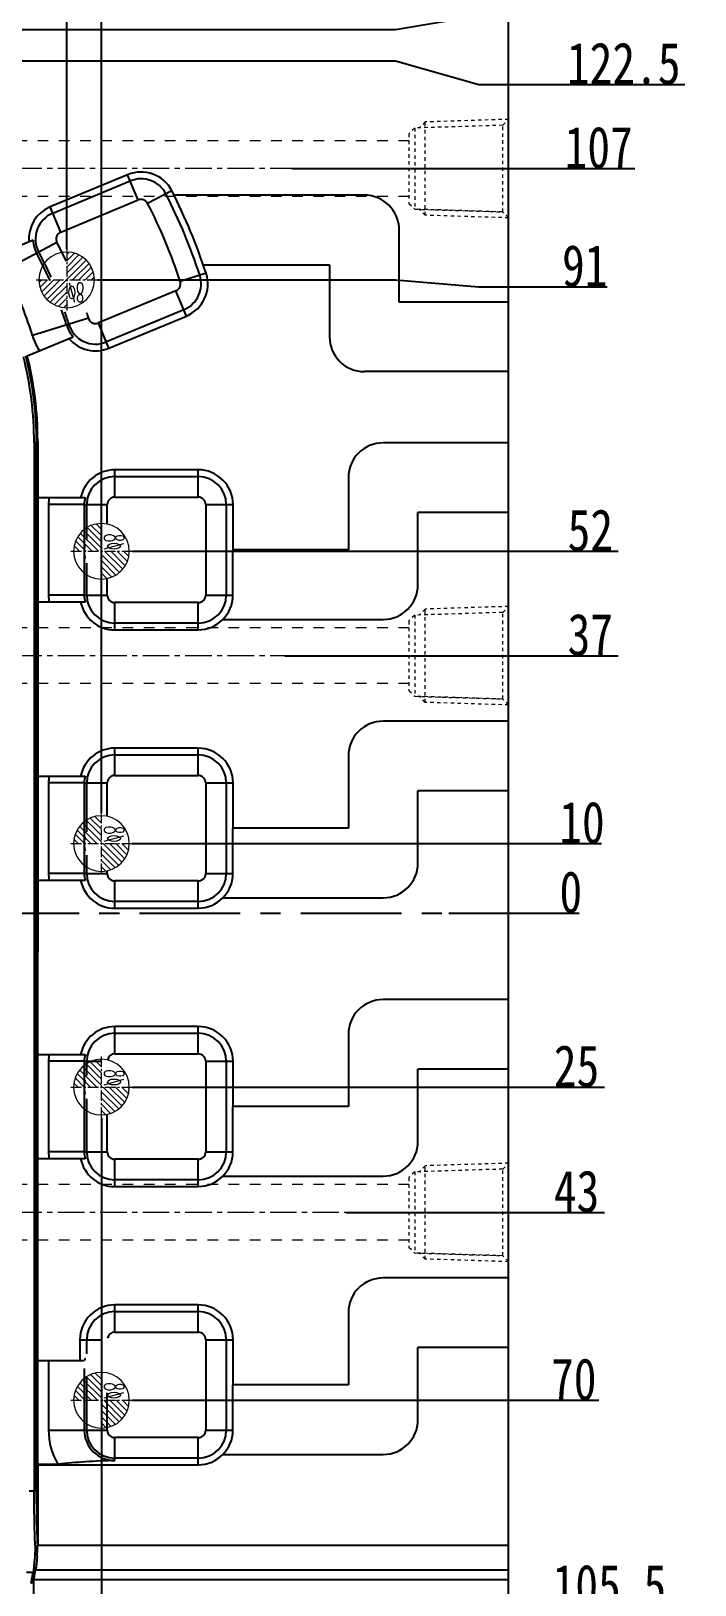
# Model space of a CAD drawing. Header units: millimetres. Extents: x 1572 to 4063, y -10865 to -3081.
# Drawn here: x 2782.1 to 2877.5, y -5954.5 to -5731.2 of the extents above; entities that cross this region are included whole.
import ezdxf
from ezdxf.enums import TextEntityAlignment as Align

# ---------------------------------------------------------------- set-up
doc = ezdxf.new("R2010")
doc.units = ezdxf.units.MM
doc.header["$LTSCALE"] = 16.335
doc.header["$PDMODE"] = 3
doc.header["$PDSIZE"] = 0.3125
doc.linetypes.add('CENTER', pattern=[0.6, 0.375, -0.075, 0.075, -0.075])
doc.linetypes.add('HIDDEN', pattern=[0.2, 0.1, -0.1])
doc.layers.get('0').update_dxf_attribs({"linetype": 'CONTINUOUS'})
doc.layers.get('Defpoints').update_dxf_attribs({"linetype": 'CONTINUOUS'})
doc.layers.add('cool', color=153, linetype='HIDDEN', lineweight=9)
doc.layers.add('epin', color=13, linetype='CONTINUOUS', lineweight=9)
doc.layers.add('DEFAULT_2', color=8, linetype='HIDDEN')
doc.styles.get("Standard").update_dxf_attribs({"font": 'txt', "width": 0.8})
doc.styles.add('TXT05', font='txt.shx', dxfattribs={"width": 0.5, "bigfont": 'gbcbig.shx'})
doc.dimstyles.new('ISO-25', dxfattribs={"dimtxt": 8, "dimasz": 6, "dimexe": 0, "dimexo": 0, "dimgap": 0, "dimtad": 1, "dimdsep": 46, "dimtxsty": 'Standard', "dimcen": 0, "dimclrd": 4, "dimclre": 4, "dimclrt": 6, "dimazin": 0, "dimtfac": 1, "dimtofl": 0, "dimtmove": 0, "dimatfit": 3, "dimfxl": 1, "dimarcsym": 0})

# ---------------------------------------------------------------- blocks, each defined once
blk = doc.blocks.new('cool_jt_f12')
at = {"layer": 'cool', "ltscale": 0.3}
for p, q in [((0, 7.0785), (0.856, 6.2225)), ((0, 7.0785), (12, 6.7035)), ((12, 6.7035), (12.856, 5.8475)), ((12, 6.7035), (12, -6.7035)), ((0.856, 6.2225), (0.856, -6.2225)), ((13.5, 5.827375), (0.856, 6.2225)), ((0.856, 6.2225), (13.5, 5.827375)), ((14.327375, 5), (13.5, 5.827375)), ((13.5, -5.827375), (13.5, 5.827375)), ((14.327375, -5), (14.327375, 5)), ((0.856, -6.2225), (0, -7.0785)), ((0.856, -6.2225), (13.5, -5.827375)), ((12, -6.7035), (12.856, -5.8475)), ((13.5, -5.827375), (14.327375, -5)), ((0, -7.0785), (12, -6.7035))]:
    blk.add_line(p, q, dxfattribs=at)
blk = doc.blocks.new('147')
at = {"layer": 'cool', "ltscale": 0.932966}
for p, q in [((229.57, -3849.57), (-211.77, -3849.57)), ((229.57, -3857.57), (-211.77, -3857.57))]:
    blk.add_line(p, q, dxfattribs=at)
at = {"layer": 'cool', "color": 1, "linetype": 'CENTER', "ltscale": 0.621977}
blk.add_line((243.9, -3853.57), (-226.1, -3853.57), dxfattribs=at)
at = {"layer": 'cool', "ltscale": 0.932966, "rotation": 179.9999999999999}
blk.add_blockref('cool_jt_f12', (243.9, -3853.57), dxfattribs=at)
blk = doc.blocks.new('*D190')
at = {"color": 4, "lineweight": -2, "transparency": 16777216}
blk.add_line((2842.1, -5857.99), (2860.84, -5857.99), dxfattribs=at)
at = {"layer": 'Defpoints', "color": 0, "transparency": 16777216}
for p in [(2615.71, -5857.99), (2842.1, -5857.99), (2858.44, -5857.99)]:
    blk.add_point(p, dxfattribs=at)
at = {"color": 6, "transparency": 16777216, "insert": (2859.64, -5854.99), "char_height": 6, "attachment_point": 5}
blk.add_mtext('0', dxfattribs=at)
blk = doc.blocks.new('*D191')
at = {"color": 4, "lineweight": -2, "transparency": 16777216}
blk.add_line((2820.71, -5697.99), (2868.84, -5697.99), dxfattribs=at)
at = {"layer": 'Defpoints', "color": 0, "transparency": 16777216}
for p in [(2820.71, -5697.99), (2858.44, -5697.99), (2615.71, -5857.99)]:
    blk.add_point(p, dxfattribs=at)
at = {"color": 6, "transparency": 16777216, "insert": (2863.64, -5694.99), "char_height": 6, "attachment_point": 5}
blk.add_mtext('160', dxfattribs=at)
blk = doc.blocks.new('*D193')
at = {"color": 4, "lineweight": -2, "transparency": 16777216}
blk.add_line((2820.71, -5694.36), (2820.71, -5650.11), dxfattribs=at)
at = {"layer": 'Defpoints', "color": 0, "transparency": 16777216}
for p in [(2820.71, -5662.11), (2820.71, -5694.36), (2615.71, -5857.99)]:
    blk.add_point(p, dxfattribs=at)
at = {"color": 6, "transparency": 16777216, "insert": (2817.71, -5656.11), "char_height": 6, "attachment_point": 5, "rotation": 90}
blk.add_mtext('205', dxfattribs=at)
blk = doc.blocks.new('*D194')
at = {"color": 4, "lineweight": -2, "transparency": 16777216}
for p, q in [((2642.11, -5964.99), (2832.46, -5964.99)), ((2832.46, -5964.99), (2844.46, -5966.99)), ((2844.46, -5966.99), (2866.86, -5966.99))]:
    blk.add_line(p, q, dxfattribs=at)
at = {"layer": 'Defpoints', "color": 0, "transparency": 16777216}
for p in [(2615.71, -5857.99), (2642.11, -5964.99), (2856.46, -5966.99)]:
    blk.add_point(p, dxfattribs=at)
at = {"color": 6, "transparency": 16777216, "insert": (2861.66, -5963.99), "char_height": 6, "attachment_point": 5}
blk.add_mtext('107', dxfattribs=at)
blk = doc.blocks.new('*D195')
at = {"color": 4, "lineweight": -2, "transparency": 16777216}
blk.add_line((2802.82, -5982.99), (2867.66, -5982.99), dxfattribs=at)
at = {"layer": 'Defpoints', "color": 0, "transparency": 16777216}
for p in [(2615.71, -5857.99), (2802.82, -5982.99), (2856.46, -5982.99)]:
    blk.add_point(p, dxfattribs=at)
at = {"color": 6, "transparency": 16777216, "insert": (2862.06, -5979.99), "char_height": 6, "attachment_point": 5}
blk.add_mtext('125', dxfattribs=at)
blk = doc.blocks.new('*D196')
at = {"color": 4, "lineweight": -2, "transparency": 16777216}
blk.add_line((2829.51, -6017.99), (2866.86, -6017.99), dxfattribs=at)
at = {"layer": 'Defpoints', "color": 0, "transparency": 16777216}
for p in [(2615.71, -5857.99), (2829.51, -6017.99), (2856.46, -6017.99)]:
    blk.add_point(p, dxfattribs=at)
at = {"color": 6, "transparency": 16777216, "insert": (2861.66, -6014.99), "char_height": 6, "attachment_point": 5}
blk.add_mtext('160', dxfattribs=at)
blk = doc.blocks.new('*D201')
at = {"color": 4, "lineweight": -2, "transparency": 16777216}
blk.add_line((2820.71, -6014.88), (2820.71, -6065.81), dxfattribs=at)
at = {"layer": 'Defpoints', "color": 0, "transparency": 16777216}
for p in [(2615.71, -5857.99), (2820.71, -6014.88), (2820.71, -6053.81)]:
    blk.add_point(p, dxfattribs=at)
at = {"color": 6, "transparency": 16777216, "insert": (2817.71, -6059.81), "char_height": 6, "attachment_point": 5, "rotation": 90}
blk.add_mtext('205', dxfattribs=at)
blk = doc.blocks.new('*D267')
at = {"color": 4, "lineweight": -2, "transparency": 16777216}
for p, q in [((2832.78, -5963.49), (2844.78, -5957.64)), ((2844.78, -5957.64), (2873.58, -5957.64)), ((2770.11, -5963.49), (2832.78, -5963.49))]:
    blk.add_line(p, q, dxfattribs=at)
at = {"layer": 'Defpoints', "color": 0, "transparency": 16777216}
for p in [(2615.71, -5857.99), (2856.78, -5957.64), (2770.11, -5963.49)]:
    blk.add_point(p, dxfattribs=at)
at = {"color": 6, "transparency": 16777216, "insert": (2865.18, -5954.64), "char_height": 6, "attachment_point": 5}
blk.add_mtext('105.5', dxfattribs=at)
blk = doc.blocks.new('*D268')
at = {"color": 4, "lineweight": -2, "transparency": 16777216}
blk.add_line((2842.1, -5857.99), (2860.84, -5857.99), dxfattribs=at)
at = {"layer": 'Defpoints', "color": 0, "transparency": 16777216}
for p in [(2615.71, -5857.99), (2842.1, -5857.99), (2858.44, -5857.99)]:
    blk.add_point(p, dxfattribs=at)
at = {"color": 6, "transparency": 16777216, "insert": (2859.64, -5854.99), "char_height": 6, "attachment_point": 5}
blk.add_mtext('0', dxfattribs=at)
blk = doc.blocks.new('*D269')
at = {"color": 4, "lineweight": -2, "transparency": 16777216}
blk.add_line((2796.61, -5847.99), (2864.04, -5847.99), dxfattribs=at)
at = {"layer": 'Defpoints', "color": 0, "transparency": 16777216}
for p in [(2796.61, -5847.99), (2858.44, -5847.99), (2615.71, -5857.99)]:
    blk.add_point(p, dxfattribs=at)
at = {"color": 6, "transparency": 16777216, "insert": (2861.24, -5844.99), "char_height": 6, "attachment_point": 5}
blk.add_mtext('10', dxfattribs=at)
blk = doc.blocks.new('*D270')
at = {"color": 4, "lineweight": -2, "transparency": 16777216}
blk.add_line((2818.56, -5820.99), (2866.44, -5820.99), dxfattribs=at)
at = {"layer": 'Defpoints', "color": 0, "transparency": 16777216}
for p in [(2818.56, -5820.99), (2858.44, -5820.99), (2615.71, -5857.99)]:
    blk.add_point(p, dxfattribs=at)
at = {"color": 6, "transparency": 16777216, "insert": (2862.44, -5817.99), "char_height": 6, "attachment_point": 5}
blk.add_mtext('37', dxfattribs=at)
blk = doc.blocks.new('*D271')
at = {"color": 4, "lineweight": -2, "transparency": 16777216}
blk.add_line((2796.61, -5805.99), (2866.44, -5805.99), dxfattribs=at)
at = {"layer": 'Defpoints', "color": 0, "transparency": 16777216}
for p in [(2796.61, -5805.99), (2858.44, -5805.99), (2615.71, -5857.99)]:
    blk.add_point(p, dxfattribs=at)
at = {"color": 6, "transparency": 16777216, "insert": (2862.44, -5802.99), "char_height": 6, "attachment_point": 5}
blk.add_mtext('52', dxfattribs=at)
blk = doc.blocks.new('*D272')
at = {"color": 4, "lineweight": -2, "transparency": 16777216}
for p, q in [((2791.61, -5766.99), (2834.44, -5766.99)), ((2834.44, -5766.99), (2846.44, -5767.99)), ((2846.44, -5767.99), (2864.84, -5767.99))]:
    blk.add_line(p, q, dxfattribs=at)
at = {"layer": 'Defpoints', "color": 0, "transparency": 16777216}
for p in [(2791.61, -5766.99), (2858.44, -5767.99), (2615.71, -5857.99)]:
    blk.add_point(p, dxfattribs=at)
at = {"color": 6, "transparency": 16777216, "insert": (2861.64, -5764.99), "char_height": 6, "attachment_point": 5}
blk.add_mtext('91', dxfattribs=at)
blk = doc.blocks.new('*D273')
at = {"color": 4, "lineweight": -2, "transparency": 16777216}
blk.add_line((2819.53, -5750.99), (2868.84, -5750.99), dxfattribs=at)
at = {"layer": 'Defpoints', "color": 0, "transparency": 16777216}
for p in [(2819.53, -5750.99), (2858.44, -5750.99), (2615.71, -5857.99)]:
    blk.add_point(p, dxfattribs=at)
at = {"color": 6, "transparency": 16777216, "insert": (2863.64, -5747.99), "char_height": 6, "attachment_point": 5}
blk.add_mtext('107', dxfattribs=at)
blk = doc.blocks.new('*D274')
at = {"color": 4, "lineweight": -2, "transparency": 16777216}
for p, q in [((2834.44, -5730.99), (2846.44, -5728.99)), ((2846.44, -5728.99), (2869.64, -5728.99)), ((2640.11, -5730.99), (2834.44, -5730.99))]:
    blk.add_line(p, q, dxfattribs=at)
at = {"layer": 'Defpoints', "color": 0, "transparency": 16777216}
for p in [(2858.44, -5728.99), (2640.11, -5730.99), (2615.71, -5857.99)]:
    blk.add_point(p, dxfattribs=at)
at = {"color": 6, "transparency": 16777216, "insert": (2864.04, -5725.99), "char_height": 6, "attachment_point": 5}
blk.add_mtext('127', dxfattribs=at)
blk = doc.blocks.new('*D275')
at = {"color": 4, "lineweight": -2, "transparency": 16777216}
for p, q in [((2834.44, -5728.49), (2846.44, -5718.44)), ((2846.44, -5718.44), (2876.04, -5718.44)), ((2718.2, -5728.49), (2834.44, -5728.49))]:
    blk.add_line(p, q, dxfattribs=at)
at = {"layer": 'Defpoints', "color": 0, "transparency": 16777216}
for p in [(2858.44, -5718.44), (2718.2, -5728.49), (2615.71, -5857.99)]:
    blk.add_point(p, dxfattribs=at)
at = {"color": 6, "transparency": 16777216, "insert": (2867.24, -5715.44), "char_height": 6, "attachment_point": 5}
blk.add_mtext('129.5', dxfattribs=at)
blk = doc.blocks.new('*D276')
at = {"color": 4, "lineweight": -2, "transparency": 16777216}
for p, q in [((2759.11, -5735.49), (2834.44, -5735.49)), ((2834.44, -5735.49), (2846.44, -5738.92)), ((2846.44, -5738.92), (2876.04, -5738.92))]:
    blk.add_line(p, q, dxfattribs=at)
at = {"layer": 'Defpoints', "color": 0, "transparency": 16777216}
for p in [(2759.11, -5735.49), (2858.44, -5738.92), (2615.71, -5857.99)]:
    blk.add_point(p, dxfattribs=at)
at = {"color": 6, "transparency": 16777216, "insert": (2867.24, -5735.92), "char_height": 6, "attachment_point": 5}
blk.add_mtext('122.5', dxfattribs=at)
blk = doc.blocks.new('*D281')
at = {"color": 4, "lineweight": -2, "transparency": 16777216}
for p, q in [((2779.58, -5674.11), (2779.58, -5646.11)), ((2787.21, -5686.11), (2779.58, -5674.11)), ((2787.21, -5762.59), (2787.21, -5686.11))]:
    blk.add_line(p, q, dxfattribs=at)
at = {"layer": 'Defpoints', "color": 0, "transparency": 16777216}
for p in [(2779.58, -5662.11), (2787.21, -5762.59), (2615.71, -5857.99)]:
    blk.add_point(p, dxfattribs=at)
at = {"color": 6, "transparency": 16777216, "insert": (2776.58, -5654.11), "char_height": 6, "attachment_point": 5, "rotation": 90}
blk.add_mtext('171.5', dxfattribs=at)
blk = doc.blocks.new('*D282')
at = {"color": 4, "lineweight": -2, "transparency": 16777216}
for p, q in [((2793.71, -5674.11), (2793.71, -5644.51)), ((2792.21, -5686.11), (2793.71, -5674.11)), ((2792.21, -5843.59), (2792.21, -5686.11))]:
    blk.add_line(p, q, dxfattribs=at)
at = {"layer": 'Defpoints', "color": 0, "transparency": 16777216}
for p in [(2793.71, -5662.11), (2792.21, -5843.59), (2615.71, -5857.99)]:
    blk.add_point(p, dxfattribs=at)
at = {"color": 6, "transparency": 16777216, "insert": (2790.71, -5653.31), "char_height": 6, "attachment_point": 5, "rotation": 90}
blk.add_mtext('176.5', dxfattribs=at)
blk = doc.blocks.new('*D283')
at = {"color": 4, "lineweight": -2, "transparency": 16777216}
blk.add_line((2796.61, -5882.99), (2864.46, -5882.99), dxfattribs=at)
at = {"layer": 'Defpoints', "color": 0, "transparency": 16777216}
for p in [(2615.71, -5857.99), (2796.61, -5882.99), (2856.46, -5882.99)]:
    blk.add_point(p, dxfattribs=at)
at = {"color": 6, "transparency": 16777216, "insert": (2860.46, -5879.99), "char_height": 6, "attachment_point": 5}
blk.add_mtext('25', dxfattribs=at)
blk = doc.blocks.new('*D284')
at = {"color": 4, "lineweight": -2, "transparency": 16777216}
blk.add_line((2827.31, -5900.99), (2864.46, -5900.99), dxfattribs=at)
at = {"layer": 'Defpoints', "color": 0, "transparency": 16777216}
for p in [(2615.71, -5857.99), (2827.31, -5900.99), (2856.46, -5900.99)]:
    blk.add_point(p, dxfattribs=at)
at = {"color": 6, "transparency": 16777216, "insert": (2860.46, -5897.99), "char_height": 6, "attachment_point": 5}
blk.add_mtext('43', dxfattribs=at)
blk = doc.blocks.new('*D285')
at = {"color": 4, "lineweight": -2, "transparency": 16777216}
blk.add_line((2796.61, -5927.99), (2863.66, -5927.99), dxfattribs=at)
at = {"layer": 'Defpoints', "color": 0, "transparency": 16777216}
for p in [(2615.71, -5857.99), (2796.61, -5927.99), (2856.46, -5927.99)]:
    blk.add_point(p, dxfattribs=at)
at = {"color": 6, "transparency": 16777216, "insert": (2860.06, -5924.99), "char_height": 6, "attachment_point": 5}
blk.add_mtext('70', dxfattribs=at)
blk = doc.blocks.new('*D286')
at = {"color": 4, "lineweight": -2, "transparency": 16777216}
for p, q in [((2792.21, -5887.39), (2792.21, -6029.81)), ((2792.21, -6029.81), (2793.71, -6041.81)), ((2793.71, -6041.81), (2793.71, -6071.41))]:
    blk.add_line(p, q, dxfattribs=at)
at = {"layer": 'Defpoints', "color": 0, "transparency": 16777216}
for p in [(2615.71, -5857.99), (2792.21, -5887.39), (2793.71, -6053.81)]:
    blk.add_point(p, dxfattribs=at)
at = {"color": 6, "transparency": 16777216, "insert": (2790.71, -6062.61), "char_height": 6, "attachment_point": 5, "rotation": 90}
blk.add_mtext('176.5', dxfattribs=at)
blk = doc.blocks.new('epin_ejp_8')
at = {"layer": 'epin'}
h = blk.add_hatch(dxfattribs=at)
h.set_pattern_fill('_ANSI31', color=123, scale=0.2, angle=90, style=0)
h.set_pattern_definition([(135, (-263.1036, 1313.3417), (-0.4490128, -0.4490128), [])])
h.paths.add_polyline_path([(0, 4, 0.414214), (-4, 0), (0, 0)])
h.paths.add_polyline_path([(4, 0), (0, 0), (0, -4, 0.414214)])
at = {"layer": 'epin', "color": 1, "linetype": 'CENTER', "ltscale": 0.248791}
for p, q in [((0, -4.4), (0, 4.4)), ((-4.4, 0), (4.4, 0))]:
    blk.add_line(p, q, dxfattribs=at)
at = {"layer": 'epin'}
blk.add_circle((0, 0), 4, dxfattribs=at)
at = {"layer": 'epin', "color": 6, "style": 'TXT05', "width": 0.5}
blk.add_text('%%c8', height=2.8, dxfattribs=at).set_placement((1.33, 1.8), align=Align.MIDDLE)
blk = doc.blocks.new('1258')
at = {"layer": 'epin', "xscale": -1, "rotation": 180}
blk.add_blockref('epin_ejp_8', (-89.26, 2697.41), dxfattribs=at)
at = {"layer": 'epin', "color": 4, "xscale": -1, "rotation": 270}
for p in [(-84.26, 2658.41), (-84.26, 2616.41), (-84.26, 2581.41), (-84.26, 2536.41)]:
    blk.add_blockref('epin_ejp_8', p, dxfattribs=at)

msp = doc.modelspace()

# ---------------------------------------------------------------- linework, layer by layer
at = {"color": 7, "linetype": 'Continuous'}
for p, q in [((2850.706, -5996.99), (2850.706, -5718.99)), ((2795.961, -5751.866), (2784.836, -5756.491)), ((2797.469, -5755.493), (2795.961, -5751.866)), ((2785.209, -5757.39), (2796.335, -5752.765)), ((2802.324, -5754.191), (2798.833, -5755.992)), ((2786.343, -5760.118), (2797.469, -5755.493)), ((2829.977, -5754.802), (2802.636, -5754.802)), ((2786.343, -5760.118), (2784.836, -5756.491)), ((2834.977, -5770.171), (2834.977, -5759.802)), ((2782.385, -5761.301), (2775.807, -5764.035)), ((2785.81, -5761.615), (2778.383, -5765.599)), ((2806.817, -5764.802), (2824.977, -5764.802)), ((2824.977, -5764.802), (2824.977, -5775.171)), ((2807.246, -5766.03), (2803.507, -5767.235)), ((2802.899, -5768.554), (2791.773, -5773.179)), ((2804.406, -5772.181), (2802.899, -5768.554)), ((2804.033, -5771.282), (2792.907, -5775.907)), ((2850.706, -5770.171), (2834.977, -5770.171)), ((2790.336, -5772.501), (2782.271, -5774.957)), ((2793.281, -5776.806), (2791.773, -5773.179)), ((2793.281, -5776.806), (2804.406, -5772.181)), ((2781.548, -5777.893), (2788.143, -5775.152)), ((2850.706, -5780.171), (2829.977, -5780.171)), ((2782.531, -5790.406), (2782.882, -5790.406)), ((2782.531, -5790.406), (2782.531, -5941.034)), ((2782.882, -5941.034), (2782.882, -5790.406)), ((2783.038, -5790.093), (2783.002, -5937.156)), ((2850.706, -5790.411), (2832.67, -5790.411)), ((2806.105, -5794.28), (2794.105, -5794.28)), ((2794.105, -5798.208), (2794.105, -5794.28)), ((2806.105, -5798.208), (2806.105, -5794.28)), ((2794.105, -5795.253), (2806.105, -5795.253)), ((2827.67, -5795.411), (2827.67, -5805.78)), ((2783.038, -5798.28), (2789.847, -5798.28)), ((2794.105, -5798.208), (2806.105, -5798.208)), ((2789.731, -5799.28), (2784.605, -5799.28)), ((2784.605, -5799.28), (2784.605, -5812.28)), ((2789.731, -5799.28), (2789.731, -5805.542)), ((2789.847, -5799.28), (2793.033, -5799.28)), ((2790.079, -5804.303), (2790.079, -5799.28)), ((2793.033, -5802.047), (2793.033, -5799.28)), ((2807.178, -5799.28), (2811.105, -5799.28)), ((2807.178, -5799.28), (2807.178, -5812.28)), ((2810.132, -5799.28), (2810.132, -5812.28)), ((2811.084, -5812.28), (2811.105, -5799.28)), ((2850.706, -5800.411), (2837.67, -5800.411)), ((2837.67, -5810.78), (2837.67, -5800.411)), ((2789.731, -5806.438), (2789.731, -5812.28)), ((2790.079, -5812.28), (2790.079, -5807.677)), ((2827.67, -5805.78), (2811.105, -5805.78)), ((2793.033, -5812.28), (2793.033, -5809.933)), ((2789.847, -5813.28), (2783.038, -5813.28)), ((2789.731, -5812.28), (2784.605, -5812.28)), ((2789.847, -5812.28), (2793.033, -5812.28)), ((2806.105, -5813.352), (2794.105, -5813.352)), ((2794.105, -5817.28), (2794.105, -5813.352)), ((2806.105, -5817.28), (2806.105, -5813.352)), ((2807.178, -5812.28), (2811.084, -5812.28)), ((2806.105, -5816.306), (2794.105, -5816.306)), ((2809.676, -5815.78), (2832.67, -5815.78)), ((2794.105, -5817.28), (2806.105, -5817.28)), ((2850.706, -5830.411), (2832.67, -5830.411)), ((2806.105, -5834.28), (2794.105, -5834.28)), ((2794.105, -5838.208), (2794.105, -5834.28)), ((2806.105, -5838.208), (2806.105, -5834.28)), ((2794.105, -5835.253), (2806.105, -5835.253)), ((2827.67, -5835.411), (2827.67, -5845.78)), ((2783.038, -5838.28), (2789.847, -5838.28)), ((2794.105, -5838.208), (2806.105, -5838.208)), ((2789.731, -5839.28), (2784.605, -5839.28)), ((2784.605, -5839.28), (2784.605, -5852.28)), ((2789.731, -5839.28), (2789.731, -5847.542)), ((2789.847, -5839.28), (2793.033, -5839.28)), ((2790.079, -5846.303), (2790.079, -5839.28)), ((2793.033, -5844.047), (2793.033, -5839.28)), ((2807.178, -5839.28), (2811.105, -5839.28)), ((2807.178, -5839.28), (2807.178, -5852.28)), ((2810.132, -5839.28), (2810.132, -5852.28)), ((2811.084, -5852.28), (2811.105, -5839.28)), ((2850.706, -5840.411), (2837.67, -5840.411)), ((2837.67, -5850.78), (2837.67, -5840.411)), ((2827.67, -5845.78), (2811.105, -5845.78)), ((2789.731, -5848.438), (2789.731, -5852.28)), ((2790.079, -5852.28), (2790.079, -5849.677)), ((2789.731, -5852.28), (2784.605, -5852.28)), ((2789.847, -5852.28), (2793.033, -5852.28)), ((2793.033, -5852.28), (2793.033, -5851.933)), ((2807.178, -5852.28), (2811.084, -5852.28)), ((2789.847, -5853.28), (2783.038, -5853.28)), ((2806.105, -5853.352), (2794.105, -5853.352)), ((2794.105, -5857.28), (2794.105, -5853.352)), ((2806.105, -5857.28), (2806.105, -5853.352)), ((2806.105, -5856.306), (2794.105, -5856.306)), ((2809.676, -5855.78), (2832.67, -5855.78)), ((2794.105, -5857.28), (2806.105, -5857.28)), ((2850.706, -5870.411), (2832.67, -5870.411)), ((2806.105, -5874.28), (2794.105, -5874.28)), ((2794.105, -5878.208), (2794.105, -5874.28)), ((2806.105, -5878.208), (2806.105, -5874.28)), ((2794.105, -5875.253), (2806.105, -5875.253)), ((2827.67, -5875.411), (2827.67, -5885.78)), ((2783.038, -5878.28), (2789.847, -5878.28)), ((2794.105, -5878.208), (2806.105, -5878.208)), ((2789.731, -5879.28), (2784.605, -5879.28)), ((2784.605, -5879.28), (2784.605, -5892.28)), ((2789.731, -5879.28), (2789.731, -5882.542)), ((2789.847, -5879.28), (2792.211, -5879.28)), ((2790.079, -5881.303), (2790.079, -5879.28)), ((2807.178, -5879.28), (2811.105, -5879.28)), ((2807.178, -5879.28), (2807.178, -5892.28)), ((2810.132, -5879.28), (2810.132, -5892.28)), ((2811.084, -5892.28), (2811.105, -5879.28)), ((2850.706, -5880.411), (2837.67, -5880.411)), ((2837.67, -5890.78), (2837.67, -5880.411)), ((2789.731, -5883.438), (2789.731, -5892.28)), ((2790.079, -5892.28), (2790.079, -5884.677)), ((2827.67, -5885.78), (2811.105, -5885.78)), ((2793.033, -5892.28), (2793.033, -5886.933)), ((2789.731, -5892.28), (2784.605, -5892.28)), ((2789.847, -5892.28), (2793.033, -5892.28)), ((2807.178, -5892.28), (2811.084, -5892.28)), ((2789.847, -5893.28), (2783.038, -5893.28)), ((2806.105, -5893.352), (2794.105, -5893.352)), ((2794.105, -5897.28), (2794.105, -5893.352)), ((2806.105, -5897.28), (2806.105, -5893.352)), ((2806.105, -5896.306), (2794.105, -5896.306)), ((2809.676, -5895.78), (2832.67, -5895.78)), ((2794.105, -5897.28), (2806.105, -5897.28)), ((2850.706, -5910.411), (2832.67, -5910.411)), ((2806.105, -5914.28), (2794.105, -5914.28)), ((2794.105, -5918.208), (2794.105, -5914.28)), ((2806.105, -5918.208), (2806.105, -5914.28)), ((2794.105, -5915.253), (2806.105, -5915.253)), ((2827.67, -5915.411), (2827.67, -5925.78)), ((2789.106, -5919.28), (2792.211, -5919.28)), ((2789.106, -5919.28), (2789.106, -5922.28)), ((2790.079, -5921.303), (2790.079, -5919.28)), ((2794.105, -5918.208), (2806.105, -5918.208)), ((2807.178, -5919.28), (2811.105, -5919.28)), ((2807.178, -5919.28), (2807.178, -5932.28)), ((2810.132, -5919.28), (2810.132, -5932.28)), ((2811.084, -5932.28), (2811.105, -5919.28)), ((2850.706, -5920.411), (2837.67, -5920.411)), ((2837.67, -5930.78), (2837.67, -5920.411)), ((2783.038, -5922.28), (2789.712, -5922.28)), ((2784.605, -5922.28), (2784.605, -5932.28)), ((2789.731, -5923.438), (2789.731, -5932.28)), ((2790.079, -5932.28), (2790.079, -5924.677)), ((2827.67, -5925.78), (2811.105, -5925.78)), ((2793.033, -5932.28), (2793.033, -5926.933)), ((2784.605, -5932.28), (2793.033, -5932.28)), ((2807.178, -5932.28), (2811.084, -5932.28)), ((2806.105, -5933.352), (2794.105, -5933.352)), ((2794.105, -5936.654), (2794.105, -5933.352)), ((2806.105, -5937.28), (2806.105, -5933.352)), ((2783.002, -5937.156), (2785.953, -5937.156)), ((2783.002, -5937.156), (2783.038, -5937.28)), ((2783.038, -5937.28), (2806.105, -5937.28)), ((2783.038, -5937.28), (2783.038, -5948.821)), ((2806.105, -5936.306), (2794.105, -5936.306)), ((2809.676, -5935.78), (2832.67, -5935.78)), ((2782.882, -5941.034), (2781.818, -5941.034)), ((2783.038, -5948.821), (2850.706, -5948.821)), ((2781.447, -5952.683), (2782.387, -5952.683)), ((2782.087, -5954.215), (2782.387, -5952.683)), ((2782.466, -5953.732), (2782.738, -5952.344)), ((2782.738, -5952.344), (2850.706, -5952.344)), ((2782.466, -5953.732), (2850.706, -5953.732)), ((2782.466, -6047.99), (2782.466, -5953.732))]:
    msp.add_line(p, q, dxfattribs=at)
at = {"color": 1, "linetype": 'CENTER', "ltscale": 2.363515}
msp.add_line((2380.706, -5857.99), (2850.706, -5857.99), dxfattribs=at)
at = {"color": 7, "linetype": 'Continuous'}
for centre, radius, start, end in [((2797.881, -5756.483), 5, 27.28268, 112.57318), ((2797.881, -5756.483), 4.027, 27.28193, 112.57306), ((2732.923, -5789.985), 78.067, 17.86416, 27.28198), ((2797.881, -5756.483), 1.072, 27.28193, 112.57306), ((2732.923, -5789.985), 74.16, 17.86419, 27.28193), ((2732.923, -5789.985), 77.115, 17.86419, 27.28193), ((2829.977, -5759.802), 5, 0, 90), ((2786.755, -5761.108), 5, 112.57295, 185.11534), ((2786.755, -5761.108), 4.027, 112.57306, 208.20968), ((2786.755, -5761.108), 1.072, 112.57306, 208.20968), ((2786.755, -5761.108), 4.374, 182.51952, 208.20968), ((2732.923, -5789.985), 57.062, 24.21663, 28.20968), ((2732.923, -5789.985), 60.016, 25.33973, 28.20968), ((2732.923, -5789.985), 56.714, 23.81145, 28.20968), ((2732.923, -5789.985), 51.588, 16.93645, 28.20968), ((2802.487, -5767.564), 1.072, 292.57306, 17.86419), ((2802.487, -5767.564), 4.027, 292.57306, 17.86419), ((2802.487, -5767.564), 5, 292.57318, 17.86369), ((2732.923, -5789.985), 56.714, 16.93645, 19.22646), ((2732.923, -5789.985), 57.062, 16.93645, 18.82129), ((2732.923, -5789.985), 60.016, 16.93645, 17.69819), ((2791.361, -5772.189), 4.374, 196.93645, 222.6266), ((2791.361, -5772.189), 4.027, 196.93645, 292.57306), ((2791.361, -5772.189), 1.072, 196.93645, 292.57306), ((2791.361, -5772.189), 9.5, 196.93645, 210.59145), ((2791.361, -5772.189), 5, 220.0308, 292.57295), ((2829.977, -5775.171), 5, 180, 270), ((2732.081, -5790.436), 50.449, 0.03344, 14.2201), ((2732.292, -5790.4), 50.59, 359.99335, 14.23819), ((2832.67, -5795.411), 5, 90, 180), ((2794.105, -5799.28), 5, 89.99986, 168.46293), ((2806.105, -5799.28), 5, 0, 90.00013), ((2794.105, -5799.28), 4.027, 90, 180), ((2806.105, -5799.28), 4.027, 0, 90), ((2794.105, -5799.28), 9.5, 173.95767, 180), ((2794.105, -5799.28), 4.374, 166.78541, 180), ((2794.105, -5799.28), 1.072, 90, 180), ((2806.105, -5799.28), 1.072, 0, 90), ((2793.706, -5805.99), 4, 173.57039, 186.42961), ((2832.67, -5810.78), 5, 270, 0), ((2794.105, -5812.28), 9.5, 180, 186.04233), ((2794.105, -5812.28), 5, 191.53708, 269.99986), ((2794.105, -5812.28), 4.374, 180, 193.21459), ((2794.105, -5812.28), 4.027, 180, 270), ((2794.105, -5812.28), 1.072, 180, 270), ((2806.105, -5812.28), 4.979, 270.00013, 0), ((2806.105, -5812.28), 4.027, 270, 0), ((2806.105, -5812.28), 1.072, 270, 0), ((2832.67, -5835.411), 5, 90, 180), ((2794.105, -5839.28), 5, 89.99986, 168.4629), ((2806.105, -5839.28), 5, 0, 90.00013), ((2794.105, -5839.28), 4.027, 90, 180), ((2806.105, -5839.28), 4.027, 0, 90), ((2794.105, -5839.28), 9.5, 173.95767, 180), ((2794.105, -5839.28), 4.374, 166.78541, 180), ((2794.105, -5839.28), 1.072, 90, 180), ((2806.105, -5839.28), 1.072, 0, 90), ((2793.706, -5847.99), 4, 173.57039, 186.42961), ((2794.105, -5852.28), 9.5, 180, 186.04233), ((2794.105, -5852.28), 4.374, 180, 193.21459), ((2794.105, -5852.28), 4.027, 180, 270), ((2794.105, -5852.28), 1.072, 180, 270), ((2806.105, -5852.28), 4.979, 270.00013, 0), ((2806.105, -5852.28), 4.027, 270, 0), ((2806.105, -5852.28), 1.072, 270, 0), ((2832.67, -5850.78), 5, 270, 0), ((2794.105, -5852.28), 5, 191.53711, 269.99986), ((2832.67, -5875.411), 5, 90, 180), ((2794.105, -5879.28), 5, 89.99986, 168.46287), ((2806.105, -5879.28), 5, 0, 90.00013), ((2794.105, -5879.28), 4.027, 90, 180), ((2806.105, -5879.28), 4.027, 0, 90), ((2794.105, -5879.28), 9.5, 173.95767, 180), ((2794.105, -5879.28), 4.374, 166.78541, 180), ((2794.105, -5879.28), 1.072, 90, 167.19977), ((2806.105, -5879.28), 1.072, 0, 90), ((2793.706, -5882.99), 4, 173.57039, 186.42961), ((2794.105, -5892.28), 9.5, 180, 186.04233), ((2794.105, -5892.28), 4.374, 180, 193.21459), ((2794.105, -5892.28), 4.027, 180, 270), ((2794.105, -5892.28), 1.072, 180, 270), ((2806.105, -5892.28), 4.979, 270.00013, 0), ((2806.105, -5892.28), 4.027, 270, 0), ((2806.105, -5892.28), 1.072, 270, 0), ((2832.67, -5890.78), 5, 270, 0), ((2794.105, -5892.28), 5, 191.53714, 269.99986), ((2832.67, -5915.411), 5, 90, 180), ((2794.105, -5919.28), 5, 89.99987, 180), ((2806.105, -5919.28), 5, 0, 90.00013), ((2794.105, -5919.28), 4.027, 90, 180), ((2806.105, -5919.28), 4.027, 0, 90), ((2794.105, -5919.28), 1.072, 90, 167.19977), ((2806.105, -5919.28), 1.072, 0, 90), ((2794.105, -5932.28), 9.5, 180, 210.88545), ((2794.105, -5932.28), 4.374, 180, 270), ((2794.105, -5932.28), 4.027, 180, 270), ((2794.105, -5932.28), 1.072, 180, 270), ((2806.105, -5932.28), 4.979, 270.00013, 0), ((2806.105, -5932.28), 4.027, 270, 0), ((2806.105, -5932.28), 1.072, 270, 0), ((2832.67, -5930.78), 5, 270, 0), ((2883.559, -5944.485), 100.976, 182.47958, 182.59425), ((2713.506, -5945.621), 69.606, 356.10429, 357.1398), ((2698.48, -5944.847), 84.651, 357.12371, 357.30888)]:
    msp.add_arc(centre, radius, start, end, dxfattribs=at)
msp.add_ellipse((2732.719, -5790.369), major_axis=(22.577, 45.279), ratio=0.9931736, start_param=-1.1055148, end_param=-0.8614899, dxfattribs=at)
for points, knots in [([(2794.105, -5936.654), (2792.701, -5936.654), (2789.979, -5936.807), (2787.266, -5937.04), (2785.953, -5937.156)], [0, 0, 0, 0, 0.5157771, 1, 1, 1, 1]), ([(2782.677, -5948.853), (2782.652, -5948.276), (2782.561, -5945.671), (2782.531, -5943.064), (2782.531, -5941.034)], [0, 0, 0, 0, 0.2215825, 1, 1, 1, 1]), ([(2783.038, -5948.821), (2783.011, -5948.254), (2782.913, -5945.659), (2782.884, -5943.063), (2782.882, -5941.034)], [0, 0, 0, 0, 0.2187889, 1, 1, 1, 1]), ([(2782.686, -5949.055), (2782.673, -5949.333), (2782.627, -5950.27), (2782.566, -5951.207), (2782.498, -5951.864)], [0, 0, 0, 0, 0.2963558, 1, 1, 1, 1]), ([(2782.686, -5949.055), (2782.772, -5949.055), (2782.928, -5949.028), (2783.038, -5948.886), (2783.038, -5948.821)], [0, 0, 0, 0, 0.5697192, 1, 1, 1, 1]), ([(2782.951, -5950.35), (2782.943, -5950.462), (2782.914, -5950.864), (2782.879, -5951.266), (2782.848, -5951.555)], [0, 0, 0, 0, 0.278573, 1, 1, 1, 1]), ([(2782.498, -5951.864), (2782.489, -5951.945), (2782.459, -5952.219), (2782.423, -5952.493), (2782.387, -5952.683)], [0, 0, 0, 0, 0.297331, 1, 1, 1, 1]), ([(2782.848, -5951.555), (2782.84, -5951.634), (2782.81, -5951.897), (2782.774, -5952.161), (2782.738, -5952.344)], [0, 0, 0, 0, 0.2977893, 1, 1, 1, 1]), ([(2782.32, -5954.116), (2782.3, -5954.137), (2782.214, -5954.223), (2782.11, -5954.29), (2782.028, -5954.335)], [0, 0, 0, 0, 0.2344966, 1, 1, 1, 1]), ([(2782.454, -5953.831), (2782.449, -5953.853), (2782.429, -5953.93), (2782.397, -5954.004), (2782.366, -5954.052)], [0, 0, 0, 0, 0.2799973, 1, 1, 1, 1]), ([(2782.466, -5953.732), (2782.466, -5953.741), (2782.465, -5953.775), (2782.459, -5953.809), (2782.454, -5953.832)], [0, 0, 0, 0, 0.2870903, 1, 1, 1, 1])]:
    msp.add_open_spline(points, degree=3, knots=knots, dxfattribs=at)
for points in [[(2782.387, -5952.683), (2782.45, -5952.684), (2782.515, -5952.667), (2782.57, -5952.636)], [(2782.366, -5954.052), (2782.352, -5954.075), (2782.337, -5954.096), (2782.32, -5954.116)], [(2782.376, -5954.017), (2782.413, -5953.961), (2782.439, -5953.897), (2782.454, -5953.832)]]:
    msp.add_open_spline(points, degree=3, dxfattribs=at)
at = {"layer": 'DEFAULT_2', "color": 8, "linetype": 'HIDDEN'}
for p, q in [((2783.038, -5790.093), (2782.882, -5790.406)), ((2783.038, -5798.28), (2783.002, -5798.28)), ((2789.731, -5799.28), (2789.847, -5799.28)), ((2783.038, -5813.28), (2783.002, -5813.28)), ((2789.731, -5812.28), (2789.847, -5812.28)), ((2783.038, -5838.28), (2783.002, -5838.28)), ((2789.731, -5839.28), (2789.847, -5839.28)), ((2789.731, -5852.28), (2789.847, -5852.28)), ((2783.038, -5853.28), (2783.002, -5853.28)), ((2783.038, -5878.28), (2783.002, -5878.28)), ((2789.731, -5879.28), (2789.847, -5879.28)), ((2789.731, -5892.28), (2789.847, -5892.28)), ((2783.038, -5893.28), (2783.002, -5893.28)), ((2783.038, -5922.28), (2783.002, -5922.28))]:
    msp.add_line(p, q, dxfattribs=at)
for centre, radius, start, end in [((2791.361, -5772.189), 9.5, 210.59145, 211.65778), ((2793.706, -5805.99), 4, 165.22292, 173.57039), ((2793.706, -5805.99), 4, 186.42961, 194.77761), ((2793.706, -5847.99), 4, 165.22292, 173.57039), ((2793.706, -5847.99), 4, 186.42961, 194.77761), ((2793.706, -5882.99), 4, 165.22292, 173.57039), ((2793.706, -5882.99), 4, 186.42961, 194.77761), ((2793.706, -5922.99), 4, 165.22292, 169.77583)]:
    msp.add_arc(centre, radius, start, end, dxfattribs=at)
for points in [[(2782.57, -5952.636), (2782.667, -5952.58), (2782.739, -5952.456), (2782.738, -5952.344)], [(2782.087, -5954.215), (2782.202, -5954.194), (2782.311, -5954.114), (2782.376, -5954.017)]]:
    msp.add_open_spline(points, degree=3, dxfattribs=at)
msp.add_open_spline([(2782.087, -5954.215), (2782.11, -5954.216), (2782.196, -5954.212), (2782.279, -5954.165), (2782.319, -5954.116)], degree=3, knots=[0, 0, 0, 0, 0.2637245, 1, 1, 1, 1], dxfattribs=at)

# ---------------------------------------------------------------- block references
for name, p in [('1258', (2876.461, -8464.395)), ('147', (2606.81, -1897.424)), ('147', (2606.81, -1967.424)), ('147', (2606.81, -2047.424))]:
    msp.add_blockref(name, p)

# ---------------------------------------------------------------- dimensions: what is measured, and where the dimension line sits
for feature_location, offset, dtype, origin, picture, middle in [((2792.206, -5843.59), (1.5, 181.475), 1, (2615.706, -5857.99), '*D282', (2790.706, -5653.315)), ((2787.206, -5762.59), (-7.624, 100.475), 1, (2615.706, -5857.99), '*D281', (2776.582, -5654.115)), ((2820.706, -5694.358), (0, 32.243), 1, (2615.706, -5857.99), '*D193', (2817.706, -5656.115)), ((2820.706, -5697.99), (37.738, 0), 0, (2615.706, -5857.99), '*D191', (2863.644, -5694.99)), ((2718.196, -5728.49), (140.248, 10.049), 0, (2615.706, -5857.99), '*D275', (2867.244, -5715.441)), ((2640.106, -5730.99), (218.338, 2), 0, (2615.706, -5857.99), '*D274', (2864.044, -5725.99)), ((2759.106, -5735.49), (99.338, -3.426), 0, (2615.706, -5857.99), '*D276', (2867.244, -5735.915)), ((2819.525, -5750.99), (38.918, 0), 0, (2615.706, -5857.99), '*D273', (2863.644, -5747.99)), ((2791.606, -5766.99), (66.838, -1), 0, (2615.706, -5857.99), '*D272', (2861.644, -5764.99)), ((2796.606, -5805.99), (61.838, 0), 0, (2615.706, -5857.99), '*D271', (2862.444, -5802.99)), ((2818.556, -5820.99), (39.888, 0), 0, (2615.706, -5857.99), '*D270', (2862.444, -5817.99)), ((2796.606, -5847.99), (61.838, 0), 0, (2615.706, -5857.99), '*D269', (2861.244, -5844.99)), ((2842.095465766, -5857.989856062), (16.348182095, 0), 0, (2615.705804665, -5857.989856062), '*D190', (2859.643647861, -5854.989856062)), ((2842.095465766, -5857.989856062), (16.348182095, 0), 0, (2615.705804665, -5857.989856062), '*D268', (2859.643647861, -5854.989856062)), ((2642.105, -5964.99), (214.356, -2), 0, (2615.706, -5857.99), '*D194', (2861.662, -5963.99)), ((2802.821, -5982.99), (53.641, 0), 0, (2615.706, -5857.99), '*D195', (2862.062, -5979.99)), ((2829.506, -6017.99), (26.956, 0), 0, (2615.706, -5857.99), '*D196', (2861.662, -6014.99)), ((2820.706, -6014.884), (0, -38.922), 1, (2615.706, -5857.99), '*D201', (2817.706, -6059.806)), ((2770.106, -5963.49), (86.679, 5.85), 0, (2615.706, -5857.99), '*D267', (2865.185, -5954.639)), ((2796.606, -5882.99), (59.856, 0), 0, (2615.706, -5857.99), '*D283', (2860.462, -5879.99)), ((2827.313, -5900.99), (29.149, 0), 0, (2615.706, -5857.99), '*D284', (2860.462, -5897.99)), ((2796.606, -5927.99), (59.856, 0), 0, (2615.706, -5857.99), '*D285', (2860.062, -5924.99)), ((2792.206, -5887.39), (1.5, -166.416), 1, (2615.706, -5857.99), '*D286', (2790.706, -6062.606))]:
    dim = msp.add_ordinate_dim(feature_location=feature_location, offset=offset, dtype=dtype, origin=origin, dimstyle='ISO-25', override={"dimtxt": 6, "dimfxl": 1.25})
    dim.commit()
    dim.dimension.update_dxf_attribs({"geometry": picture, "text_midpoint": middle})

doc.saveas('drawing.dxf')
